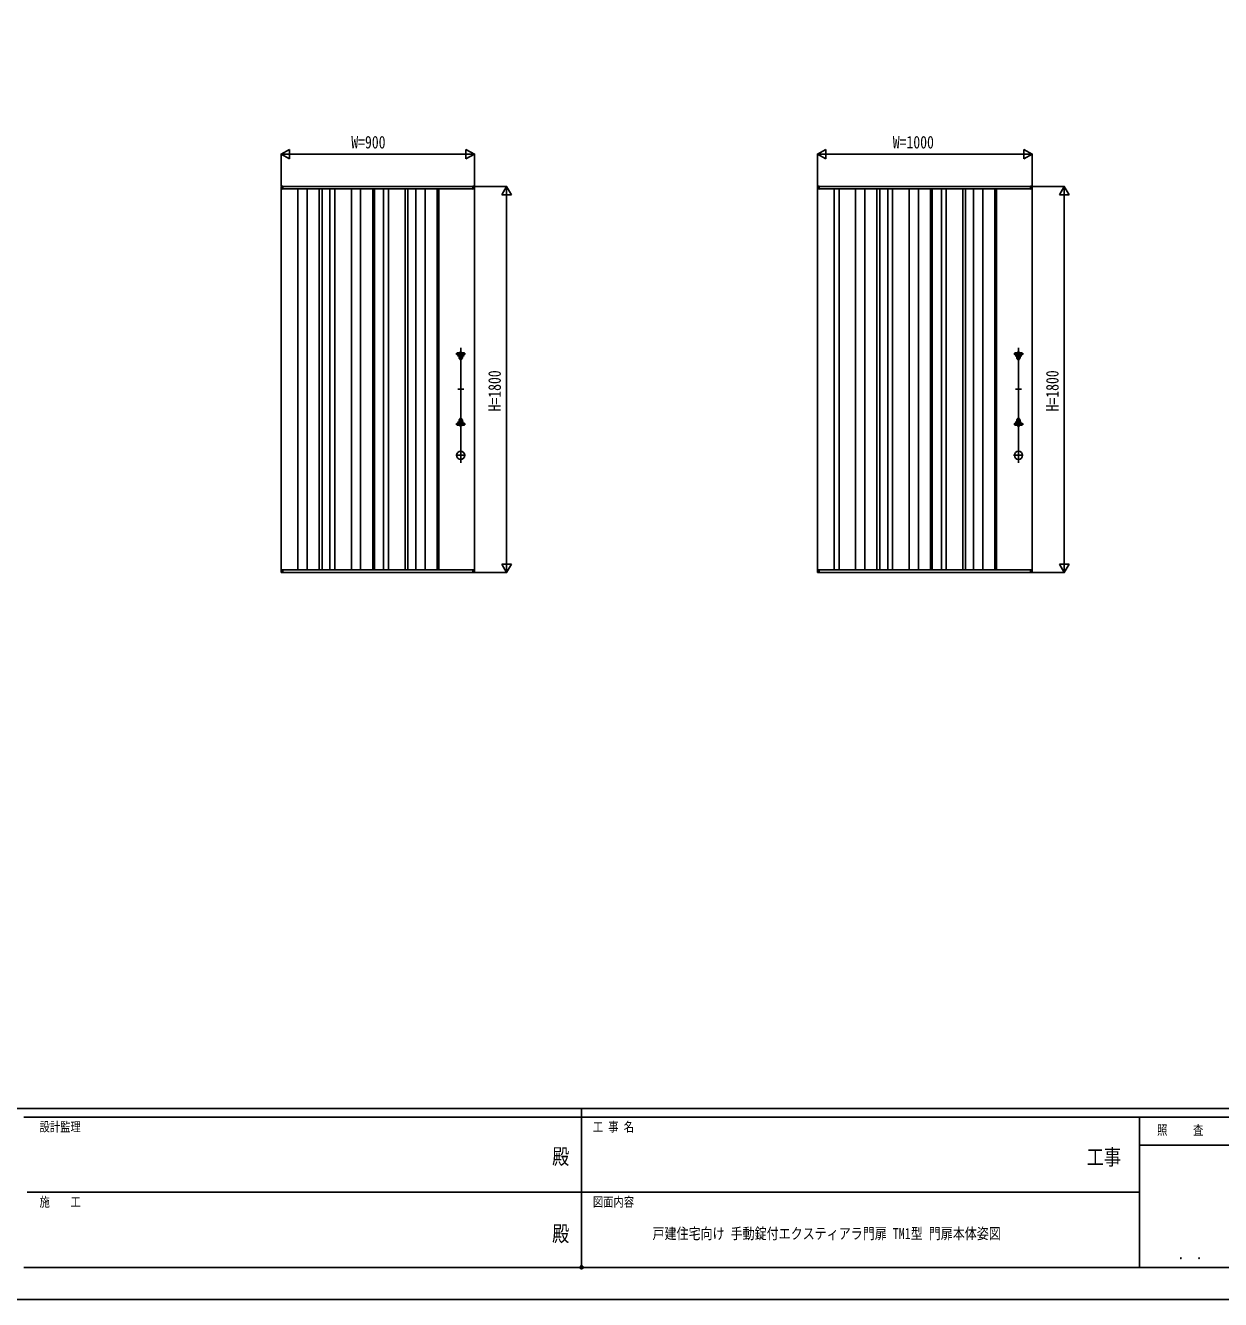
# Model space of a CAD drawing. Units: millimetres, scale not verified. Extents: x -8410 to 8410, y -5940 to 5940.
# Drawn here: x -2602 to 2968, y -5940 to 0 of the extents above; entities that cross this region are included whole.
import ezdxf
from ezdxf.enums import TextEntityAlignment as Align

# ---------------------------------------------------------------- set-up
doc = ezdxf.new("R2010")
doc.units = ezdxf.units.MM
doc.header["$LTSCALE"] = 30
doc.header["$PDMODE"] = 32
doc.header["$PDSIZE"] = 15
for name, color, linetype in [('0-1_USER1', 3, 'Continuous'), ('0-2_YKK_12', 2, 'Continuous'), ('0-3_YKK_A1', 4, 'Continuous'), ('0-4_YKK_D', 6, 'Continuous'), ('0-5_YKK_ZWAK', 7, 'Continuous')]:
    doc.layers.add(name, color=color, linetype=linetype)
doc.styles.add('ＭＳ ゴシック', font='')
doc.styles.get('ＭＳ ゴシック').set_extended_font_data('MS Gothic')

msp = doc.modelspace()

# ---------------------------------------------------------------- linework, layer by layer
at = {"layer": '0-2_YKK_12'}
for p, q in [((-550.46, -1531), (-595.7, -1531)), ((-557.97, -1540), (-588.86, -1540)), ((-573.46, -1503.16), (-573.46, -2039.46)), ((2049.54, -1531), (2004.3, -1531)), ((2042.03, -1540), (2011.14, -1540)), ((2026.54, -1503.16), (2026.54, -2039.46)), ((-587.72, -1695), (-559.2, -1695)), ((2012.28, -1695), (2040.8, -1695)), ((-550.46, -1859), (-595.7, -1859)), ((-588.84, -1850), (-560.32, -1850)), ((2049.54, -1859), (2004.3, -1859)), ((2011.16, -1850), (2039.68, -1850)), ((-551.08, -2004), (-596.32, -2004)), ((2048.92, -2004), (2003.68, -2004))]:
    msp.add_line(p, q, dxfattribs=at)
at = {"layer": '0-3_YKK_A1'}
for p, q in [((-1410.27, -753.24), (-1410.27, -751.36)), ((-1410.27, -760.08), (-1410.27, -753.24)), ((-1410.02, -760.49), (-1410.02, -760.49)), ((-1410.02, -760.5), (-1410.02, -761.31)), ((-1409.96, -761.55), (-1409.97, -2538.39)), ((-1408.86, -762.14), (-1409.06, -762.13)), ((-1403.18, -749.51), (-1408.86, -749.86)), ((-1403.18, -762.49), (-1408.86, -762.14)), ((-1402.97, -749.71), (-1402.97, -751.66)), ((-1402.97, -750), (-516.97, -750)), ((-516.97, -762), (-1402.97, -762)), ((-1332.96, -762), (-1332.97, -2538)), ((-1289.96, -762), (-1289.96, -2538)), ((-1232.96, -762), (-1232.96, -2538)), ((-1219.96, -762), (-1219.96, -2538)), ((-1182.96, -762), (-1182.96, -2538)), ((-1159.96, -762), (-1159.96, -2538)), ((-1082.96, -762), (-1082.96, -2538)), ((-1039.96, -762), (-1039.96, -2538)), ((-982.96, -762), (-982.96, -2538)), ((-975.96, -762), (-975.96, -2538)), ((-932.96, -762), (-932.96, -2538)), ((-909.96, -762), (-909.96, -2538)), ((-832.96, -762), (-832.96, -2538)), ((-819.96, -762), (-819.96, -2538)), ((-782.96, -762), (-782.96, -2538)), ((-739.96, -762), (-739.96, -2538)), ((-682.96, -762), (-682.96, -2538)), ((-675.96, -762), (-675.96, -2538)), ((-516.97, -751.66), (-516.97, -749.71)), ((-516.97, -752.94), (-516.97, -751.66)), ((-516.97, -761.69), (-516.97, -752.94)), ((-516.97, -762.29), (-516.97, -761.69)), ((-511.08, -749.86), (-516.76, -749.51)), ((-511.08, -762.14), (-516.76, -762.49)), ((-510.88, -762.13), (-511.08, -762.14)), ((-509.96, -761.53), (-509.96, -2538.41)), ((-509.92, -760.49), (-509.92, -760.5)), ((-509.92, -761.31), (-509.92, -760.5)), ((-509.67, -751.36), (-509.67, -753.24)), ((-509.67, -753.24), (-509.67, -760.08)), ((1089.74, -753.24), (1089.74, -751.36)), ((1089.74, -760.08), (1089.74, -753.24)), ((1089.99, -760.49), (1089.99, -760.49)), ((1089.99, -760.5), (1089.99, -761.31)), ((1090.04, -761.53), (1090.04, -2538.39)), ((1091.15, -762.14), (1090.95, -762.13)), ((1096.83, -749.51), (1091.15, -749.86)), ((1096.83, -762.49), (1091.15, -762.14)), ((1097.04, -749.71), (1097.04, -751.66)), ((2083.04, -750), (1097.04, -750)), ((2083.04, -762), (1097.04, -762)), ((1167.04, -762), (1167.04, -2538)), ((1190.04, -762), (1190.04, -2538)), ((1267.04, -762), (1267.04, -2538)), ((1310.04, -762), (1310.04, -2538)), ((1367.04, -762), (1367.04, -2538)), ((1380.04, -762), (1380.04, -2538)), ((1417.04, -762), (1417.04, -2538)), ((1440.04, -762), (1440.04, -2538)), ((1517.04, -762), (1517.04, -2538)), ((1560.04, -762), (1560.04, -2538)), ((1617.04, -762), (1617.04, -2538)), ((1624.04, -762), (1624.04, -2538)), ((1667.04, -762), (1667.04, -2538)), ((1690.04, -762), (1690.04, -2538)), ((1767.04, -762), (1767.04, -2538)), ((1780.04, -762), (1780.04, -2538)), ((1817.04, -762), (1817.04, -2538)), ((1860.04, -762), (1860.04, -2538)), ((1917.04, -762), (1917.04, -2538)), ((1924.04, -762), (1924.04, -2538)), ((2083.04, -751.66), (2083.04, -749.71)), ((2083.04, -752.94), (2083.04, -751.66)), ((2083.04, -761.69), (2083.04, -752.94)), ((2083.04, -762.29), (2083.04, -761.69)), ((2088.93, -749.86), (2083.25, -749.51)), ((2088.93, -762.14), (2083.25, -762.49)), ((2089.13, -762.13), (2088.93, -762.14)), ((2090.04, -761.56), (2090.04, -2538.39)), ((2090.09, -760.49), (2090.09, -760.5)), ((2090.09, -761.31), (2090.09, -760.5)), ((2090.34, -751.36), (2090.34, -753.24)), ((2090.34, -753.24), (2090.34, -760.08)), ((-590.96, -1529), (-590.96, -1533)), ((-590.96, -1529), (-590.96, -1533)), ((-587.96, -1526), (-577.71, -1526)), ((-587.96, -1526), (-577.71, -1526)), ((-577.71, -1524.5), (-577.71, -1526)), ((-577.71, -1524.5), (-577.71, -1526)), ((-572.21, -1521.5), (-574.71, -1521.5)), ((-572.21, -1521.5), (-574.71, -1521.5)), ((-568.83, -1526), (-558.58, -1526)), ((-568.83, -1526), (-558.58, -1526)), ((-565.46, -1536), (-565.46, -1551)), ((-565.46, -1536), (-558.96, -1536)), ((-565.46, -1536), (-565.46, -1551)), ((-565.46, -1536), (-558.96, -1536)), ((-565.08, -1536), (-558.58, -1536)), ((-565.08, -1536), (-558.58, -1536)), ((-555.96, -1529), (-555.96, -1533)), ((-555.96, -1529), (-555.96, -1533)), ((2009.04, -1529), (2009.04, -1533)), ((2009.04, -1529), (2009.04, -1533)), ((2012.04, -1526), (2022.29, -1526)), ((2012.04, -1526), (2022.29, -1526)), ((2022.29, -1524.5), (2022.29, -1526)), ((2022.29, -1524.5), (2022.29, -1526)), ((2027.79, -1521.5), (2025.29, -1521.5)), ((2027.79, -1521.5), (2025.29, -1521.5)), ((2031.17, -1526), (2041.42, -1526)), ((2031.17, -1526), (2041.42, -1526)), ((2034.54, -1536), (2034.54, -1551)), ((2034.54, -1536), (2041.04, -1536)), ((2034.54, -1536), (2034.54, -1551)), ((2034.54, -1536), (2041.04, -1536)), ((2034.92, -1536), (2041.42, -1536)), ((2034.92, -1536), (2041.42, -1536)), ((2044.04, -1529), (2044.04, -1533)), ((2044.04, -1529), (2044.04, -1533)), ((-577.71, -1554), (-578.46, -1554)), ((-577.71, -1554), (-578.46, -1554)), ((-577.71, -1555.5), (-577.71, -1554)), ((-577.71, -1555.5), (-577.71, -1554)), ((-572.21, -1558.5), (-574.71, -1558.5)), ((-572.21, -1558.5), (-574.71, -1558.5)), ((-569.21, -1555.5), (-569.21, -1554)), ((-568.46, -1554), (-569.21, -1554)), ((-569.21, -1555.5), (-569.21, -1554)), ((-568.46, -1554), (-569.21, -1554)), ((2022.29, -1554), (2021.54, -1554)), ((2022.29, -1554), (2021.54, -1554)), ((2022.29, -1555.5), (2022.29, -1554)), ((2022.29, -1555.5), (2022.29, -1554)), ((2027.79, -1558.5), (2025.29, -1558.5)), ((2027.79, -1558.5), (2025.29, -1558.5)), ((2030.79, -1555.5), (2030.79, -1554)), ((2031.54, -1554), (2030.79, -1554)), ((2030.79, -1555.5), (2030.79, -1554)), ((2031.54, -1554), (2030.79, -1554)), ((-577.71, -1836), (-578.46, -1836)), ((-577.71, -1836), (-578.46, -1836)), ((-577.71, -1834.5), (-577.71, -1836)), ((-577.71, -1834.5), (-577.71, -1836)), ((-572.21, -1831.5), (-574.71, -1831.5)), ((-572.21, -1831.5), (-574.71, -1831.5)), ((-569.21, -1834.5), (-569.21, -1836)), ((-569.21, -1834.5), (-569.21, -1836)), ((-568.46, -1836), (-569.21, -1836)), ((-568.46, -1836), (-569.21, -1836)), ((-565.46, -1854), (-565.46, -1839)), ((-565.46, -1854), (-565.46, -1839)), ((2022.29, -1836), (2021.54, -1836)), ((2022.29, -1836), (2021.54, -1836)), ((2022.29, -1834.5), (2022.29, -1836)), ((2022.29, -1834.5), (2022.29, -1836)), ((2027.79, -1831.5), (2025.29, -1831.5)), ((2027.79, -1831.5), (2025.29, -1831.5)), ((2030.79, -1834.5), (2030.79, -1836)), ((2030.79, -1834.5), (2030.79, -1836)), ((2031.54, -1836), (2030.79, -1836)), ((2031.54, -1836), (2030.79, -1836)), ((2034.54, -1854), (2034.54, -1839)), ((2034.54, -1854), (2034.54, -1839)), ((-590.96, -1861), (-590.96, -1857)), ((-590.96, -1861), (-590.96, -1857)), ((-587.96, -1864), (-577.71, -1864)), ((-587.96, -1864), (-577.71, -1864)), ((-577.71, -1865.5), (-577.71, -1864)), ((-577.71, -1865.5), (-577.71, -1864)), ((-572.21, -1868.5), (-574.71, -1868.5)), ((-572.21, -1868.5), (-574.71, -1868.5)), ((-568.83, -1864), (-558.58, -1864)), ((-568.83, -1864), (-558.58, -1864)), ((-565.46, -1854), (-558.96, -1854)), ((-565.46, -1854), (-558.96, -1854)), ((-565.08, -1854), (-558.58, -1854)), ((-565.08, -1854), (-558.58, -1854)), ((-555.96, -1861), (-555.96, -1857)), ((-555.96, -1861), (-555.96, -1857)), ((2009.04, -1861), (2009.04, -1857)), ((2009.04, -1861), (2009.04, -1857)), ((2012.04, -1864), (2022.29, -1864)), ((2012.04, -1864), (2022.29, -1864)), ((2022.29, -1865.5), (2022.29, -1864)), ((2022.29, -1865.5), (2022.29, -1864)), ((2027.79, -1868.5), (2025.29, -1868.5)), ((2027.79, -1868.5), (2025.29, -1868.5)), ((2031.17, -1864), (2041.42, -1864)), ((2031.17, -1864), (2041.42, -1864)), ((2034.54, -1854), (2041.04, -1854)), ((2034.54, -1854), (2041.04, -1854)), ((2034.92, -1854), (2041.42, -1854)), ((2034.92, -1854), (2041.42, -1854)), ((2044.04, -1861), (2044.04, -1857)), ((2044.04, -1861), (2044.04, -1857)), ((-1410.3, -2539.91), (-1410.3, -2546.75)), ((-1410.3, -2546.75), (-1410.3, -2548.63)), ((-1410.05, -2539.49), (-1410.05, -2538.68)), ((-1410.05, -2539.49), (-1410.05, -2539.5)), ((-1408.89, -2537.85), (-1409.09, -2537.86)), ((-1403.21, -2537.5), (-1408.89, -2537.85)), ((-1403.21, -2550.48), (-1408.89, -2550.13)), ((-1403, -2550.28), (-1403, -2548.33)), ((-1403, -2550), (-516.94, -2550)), ((-1402.97, -2538), (-516.94, -2538)), ((-516.94, -2550.28), (-516.94, -2548.33)), ((-516.73, -2537.5), (-511.05, -2537.85)), ((-516.73, -2550.48), (-511.05, -2550.13)), ((-511.05, -2537.85), (-510.85, -2537.86)), ((-509.89, -2539.49), (-509.89, -2538.68)), ((-509.89, -2539.49), (-509.89, -2539.5)), ((-509.64, -2539.91), (-509.64, -2546.75)), ((-509.64, -2546.75), (-509.64, -2548.63)), ((1089.71, -2539.91), (1089.71, -2546.75)), ((1089.71, -2546.75), (1089.71, -2548.63)), ((1089.96, -2539.49), (1089.96, -2538.68)), ((1089.96, -2539.49), (1089.96, -2539.5)), ((1091.12, -2537.85), (1090.92, -2537.86)), ((1096.8, -2537.5), (1091.12, -2537.85)), ((1096.8, -2550.48), (1091.12, -2550.13)), ((1097.01, -2550.28), (1097.01, -2548.33)), ((2083.07, -2550), (1097.01, -2550)), ((1097.04, -2538), (2083.07, -2538)), ((2083.07, -2550.28), (2083.07, -2548.33)), ((2083.28, -2537.5), (2088.96, -2537.85)), ((2083.28, -2550.48), (2088.96, -2550.13)), ((2088.96, -2537.85), (2089.16, -2537.86)), ((2090.12, -2539.49), (2090.12, -2538.68)), ((2090.12, -2539.49), (2090.12, -2539.5)), ((2090.37, -2539.91), (2090.37, -2546.75)), ((2090.37, -2546.75), (2090.37, -2548.63))]:
    msp.add_line(p, q, dxfattribs=at)
for points in [[(-1402.97, -751.66), (-1402.97, -752.94), (-1402.97, -761.69), (-1402.97, -762.29)], [(1097.04, -751.66), (1097.04, -752.94), (1097.04, -761.69), (1097.04, -762.29)], [(-587.96, -1536), (-581.46, -1536), (-581.46, -1551)], [(-587.96, -1536), (-581.46, -1536), (-581.46, -1551)], [(-569.21, -1524.5), (-569.21, -1526), (-558.96, -1526)], [(-569.21, -1524.5), (-569.21, -1526), (-558.96, -1526)], [(2012.04, -1536), (2018.54, -1536), (2018.54, -1551)], [(2012.04, -1536), (2018.54, -1536), (2018.54, -1551)], [(2030.79, -1524.5), (2030.79, -1526), (2041.04, -1526)], [(2030.79, -1524.5), (2030.79, -1526), (2041.04, -1526)], [(-587.96, -1854), (-581.46, -1854), (-581.46, -1839)], [(-587.96, -1854), (-581.46, -1854), (-581.46, -1839)], [(2012.04, -1854), (2018.54, -1854), (2018.54, -1839)], [(2012.04, -1854), (2018.54, -1854), (2018.54, -1839)], [(-569.21, -1865.5), (-569.21, -1864), (-558.96, -1864)], [(-569.21, -1865.5), (-569.21, -1864), (-558.96, -1864)], [(2030.79, -1865.5), (2030.79, -1864), (2041.04, -1864)], [(2030.79, -1865.5), (2030.79, -1864), (2041.04, -1864)], [(-1403, -2548.33), (-1403, -2547.05), (-1403, -2538.3), (-1403, -2537.7)], [(-516.94, -2548.33), (-516.94, -2547.05), (-516.94, -2538.3), (-516.94, -2537.7)], [(1097.01, -2548.33), (1097.01, -2547.05), (1097.01, -2538.3), (1097.01, -2537.7)], [(2083.07, -2548.33), (2083.07, -2547.05), (2083.07, -2538.3), (2083.07, -2537.7)]]:
    msp.add_lwpolyline(points, dxfattribs=at)
for centre in [(-573.46, -2004), (-573.46, -2004), (2026.54, -2004), (2026.54, -2004)]:
    msp.add_circle(centre, 19, dxfattribs=at)
for centre, radius, start, end in [((-1408.77, -751.36), 1.5, 93.5, 180), ((-1409.77, -760.08), 0.5, 180, 239.5472), ((-1409.12, -761.23), 0.899, 184.96451, 275.08436), ((-1403.17, -749.71), 0.2, 0, 93.5), ((-1403.17, -762.29), 0.2, 266.5, 0), ((-516.77, -749.71), 0.2, 86.5, 180), ((-516.77, -762.29), 0.2, 180, 273.5), ((-511.17, -751.36), 1.5, 0, 86.5), ((-510.78, -761.27), 0.859, 263.28535, 357.42347), ((-510.17, -760.08), 0.5, 300.4528, 0), ((1091.24, -751.36), 1.5, 93.5, 180), ((1090.24, -760.08), 0.5, 180, 239.5472), ((1090.89, -761.23), 0.899, 184.96451, 275.08436), ((1096.84, -749.71), 0.2, 0, 93.5), ((1096.84, -762.29), 0.2, 266.5, 0), ((2083.24, -749.71), 0.2, 86.5, 180), ((2083.24, -762.29), 0.2, 180, 273.5), ((2088.84, -751.36), 1.5, 0, 86.5), ((2089.23, -761.27), 0.859, 263.28535, 357.42347), ((2089.84, -760.08), 0.5, 300.4528, 0), ((-587.96, -1529), 3, 90, 180), ((-587.96, -1529), 3, 90, 180), ((-587.96, -1533), 3, 180, 270), ((-587.96, -1533), 3, 180, 270), ((-574.71, -1524.5), 3, 90, 180), ((-574.71, -1524.5), 3, 90, 180), ((-572.21, -1524.5), 3, 0, 90), ((-572.21, -1524.5), 3, 0, 90), ((-558.96, -1529), 3, 0, 90), ((-558.96, -1529), 3, 0, 90), ((-558.96, -1533), 3, 270, 0), ((-558.96, -1533), 3, 270, 0), ((2012.04, -1529), 3, 90, 180), ((2012.04, -1529), 3, 90, 180), ((2012.04, -1533), 3, 180, 270), ((2012.04, -1533), 3, 180, 270), ((2025.29, -1524.5), 3, 90, 180), ((2025.29, -1524.5), 3, 90, 180), ((2027.79, -1524.5), 3, 0, 90), ((2027.79, -1524.5), 3, 0, 90), ((2041.04, -1529), 3, 0, 90), ((2041.04, -1529), 3, 0, 90), ((2041.04, -1533), 3, 270, 0), ((2041.04, -1533), 3, 270, 0), ((-578.46, -1551), 3, 180, 270), ((-578.46, -1551), 3, 180, 270), ((-574.71, -1555.5), 3, 180, 270), ((-574.71, -1555.5), 3, 180, 270), ((-572.21, -1555.5), 3, 270, 0), ((-572.21, -1555.5), 3, 270, 0), ((-568.46, -1551), 3, 270, 0), ((-568.46, -1551), 3, 270, 0), ((2021.54, -1551), 3, 180, 270), ((2021.54, -1551), 3, 180, 270), ((2025.29, -1555.5), 3, 180, 270), ((2025.29, -1555.5), 3, 180, 270), ((2027.79, -1555.5), 3, 270, 0), ((2027.79, -1555.5), 3, 270, 0), ((2031.54, -1551), 3, 270, 0), ((2031.54, -1551), 3, 270, 0), ((-578.46, -1839), 3, 90, 180), ((-578.46, -1839), 3, 90, 180), ((-574.71, -1834.5), 3, 90, 180), ((-574.71, -1834.5), 3, 90, 180), ((-572.21, -1834.5), 3, 0, 90), ((-572.21, -1834.5), 3, 0, 90), ((-568.46, -1839), 3, 0, 90), ((-568.46, -1839), 3, 0, 90), ((2021.54, -1839), 3, 90, 180), ((2021.54, -1839), 3, 90, 180), ((2025.29, -1834.5), 3, 90, 180), ((2025.29, -1834.5), 3, 90, 180), ((2027.79, -1834.5), 3, 0, 90), ((2027.79, -1834.5), 3, 0, 90), ((2031.54, -1839), 3, 0, 90), ((2031.54, -1839), 3, 0, 90), ((-587.96, -1857), 3, 90, 180), ((-587.96, -1857), 3, 90, 180), ((-587.96, -1861), 3, 180, 270), ((-587.96, -1861), 3, 180, 270), ((-574.71, -1865.5), 3, 180, 270), ((-574.71, -1865.5), 3, 180, 270), ((-572.21, -1865.5), 3, 270, 0), ((-572.21, -1865.5), 3, 270, 0), ((-558.96, -1857), 3, 0, 90), ((-558.96, -1857), 3, 0, 90), ((-558.96, -1861), 3, 270, 0), ((-558.96, -1861), 3, 270, 0), ((2012.04, -1857), 3, 90, 180), ((2012.04, -1857), 3, 90, 180), ((2012.04, -1861), 3, 180, 270), ((2012.04, -1861), 3, 180, 270), ((2025.29, -1865.5), 3, 180, 270), ((2025.29, -1865.5), 3, 180, 270), ((2027.79, -1865.5), 3, 270, 0), ((2027.79, -1865.5), 3, 270, 0), ((2041.04, -1857), 3, 0, 90), ((2041.04, -1857), 3, 0, 90), ((2041.04, -1861), 3, 270, 0), ((2041.04, -1861), 3, 270, 0), ((-1409.8, -2539.91), 0.5, 120.4528, 180), ((-1408.8, -2548.63), 1.5, 180, 266.5), ((-1409.15, -2538.76), 0.899, 84.91564, 175.03549), ((-1403.2, -2537.7), 0.2, 0, 93.5), ((-1403.2, -2550.28), 0.2, 266.5, 0), ((-516.74, -2537.7), 0.2, 86.5, 180), ((-516.74, -2550.28), 0.2, 180, 273.5), ((-511.14, -2548.63), 1.5, 273.5, 0), ((-510.79, -2538.76), 0.899, 4.96451, 95.08436), ((-510.14, -2539.91), 0.5, 0, 59.5472), ((1090.21, -2539.91), 0.5, 120.4528, 180), ((1091.21, -2548.63), 1.5, 180, 266.5), ((1090.86, -2538.76), 0.899, 84.91564, 175.03549), ((1096.81, -2537.7), 0.2, 0, 93.5), ((1096.81, -2550.28), 0.2, 266.5, 0), ((2083.27, -2537.7), 0.2, 86.5, 180), ((2083.27, -2550.28), 0.2, 180, 273.5), ((2088.87, -2548.63), 1.5, 273.5, 0), ((2089.22, -2538.76), 0.899, 4.96451, 95.08436), ((2089.87, -2539.91), 0.5, 0, 59.5472)]:
    msp.add_arc(centre, radius, start, end, dxfattribs=at)
at = {"layer": '0-4_YKK_D'}
for p, q in [((-1409.96, -600), (-1370.99, -577.5)), ((-1370.99, -622.5), (-1370.99, -577.5)), ((-509.96, -600), (-548.93, -577.5)), ((-548.93, -577.5), (-548.93, -622.5)), ((1090.04, -600), (1129.01, -577.5)), ((1129.01, -622.5), (1129.01, -577.5)), ((2090.04, -600), (2051.07, -577.5)), ((2051.07, -577.5), (2051.07, -622.5)), ((-1409.96, -748), (-1409.96, -599)), ((-1409.96, -600), (-1370.99, -622.5)), ((-1409.96, -600), (-1332.02, -600)), ((-1364.96, -600), (-554.96, -600)), ((-509.96, -600), (-587.9, -600)), ((-509.96, -600), (-548.93, -622.5)), ((-509.96, -748), (-509.96, -599)), ((1090.04, -749), (1090.04, -599)), ((1090.04, -600), (1129.01, -622.5)), ((1090.04, -600), (1167.98, -600)), ((1135.04, -600), (2045.04, -600)), ((2090.04, -600), (2012.1, -600)), ((2090.04, -600), (2051.07, -622.5)), ((2090.04, -749), (2090.04, -599)), ((-508.96, -750), (-358.96, -750)), ((-359.96, -750), (-382.46, -788.97)), ((-359.96, -750), (-337.46, -788.97)), ((-359.96, -750), (-359.96, -827.94)), ((2091.04, -750), (2241.04, -750)), ((2240.04, -750), (2217.54, -788.97)), ((2240.04, -750), (2262.54, -788.97)), ((2240.04, -750), (2240.04, -827.94)), ((-382.46, -788.97), (-337.46, -788.97)), ((-359.96, -795), (-359.96, -2505)), ((2217.54, -788.97), (2262.54, -788.97)), ((2240.04, -795), (2240.04, -2505)), ((-359.96, -2550), (-359.96, -2472.06)), ((2240.04, -2550), (2240.04, -2472.06)), ((-508.96, -2550), (-358.96, -2550)), ((-359.96, -2550), (-382.46, -2511.03)), ((-337.46, -2511.03), (-382.46, -2511.03)), ((-359.96, -2550), (-337.46, -2511.03)), ((2091.04, -2550), (2241.04, -2550)), ((2240.04, -2550), (2217.54, -2511.03)), ((2262.54, -2511.03), (2217.54, -2511.03)), ((2240.04, -2550), (2262.54, -2511.03))]:
    msp.add_line(p, q, dxfattribs=at)
at = {"layer": '0-5_YKK_ZWAK'}
for p, q in [((7790.04, -5050), (-7809.96, -5050)), ((-9.96, -5090), (-2609.96, -5090)), ((-9.96, -5050), (-9.96, -5790)), ((2590.04, -5090), (-9.96, -5090)), ((3970.04, -5220), (2590.04, -5220)), ((-2594.96, -5440), (-9.96, -5440)), ((-9.96, -5440), (2590.04, -5440)), ((-2609.96, -5790), (-9.96, -5790)), ((-9.96, -5790), (2590.04, -5790)), ((2590.04, -5790), (3970.04, -5790))]:
    msp.add_line(p, q, dxfattribs=at)
msp.add_lwpolyline([(-8410, -5940), (8410, -5940), (8410, 5940), (-8410, 5940)], close=True, dxfattribs=at)
msp.add_lwpolyline([(3970.04, -5090), (2590.04, -5090), (2590.04, -5790)], dxfattribs=at)
msp.add_point((-9.96, -5790), dxfattribs=at)

# ---------------------------------------------------------------- texts
at = {"layer": '0-1_USER1', "style": 'ＭＳ ゴシック', "width": 0.8}
msp.add_text('戸建住宅向け 手動錠付エクスティアラ門扉 TM1型 門扉本体姿図', height=51.32, dxfattribs=at).set_placement((320.62, -5673.44), align=Align.BOTTOM_LEFT)
at = {"layer": '0-4_YKK_D', "style": 'ＭＳ ゴシック', "width": 0.8}
for s, p in [('W=900', (-1083.69, -591)), ('W=1000', (1440.71, -591))]:
    msp.add_text(s, height=58.65, dxfattribs=at).set_placement(p, align=Align.BOTTOM_LEFT)
for p in [(-368.96, -1799.33), (2231.04, -1799.33)]:
    msp.add_text('H=1800', height=58.65, rotation=90, dxfattribs=at).set_placement(p, align=Align.BOTTOM_LEFT)
at = {"layer": '0-5_YKK_ZWAK', "style": 'ＭＳ ゴシック', "width": 0.8}
for s, height, p in [('設計監理', 43.99, (-2536.63, -5170)), ('工 事 名', 43.99, (42.54, -5170)), ('照     査', 43.99, (2672.84, -5185)), ('殿', 73.31, (-147.33, -5331.67)), ('工事', 73.31, (2344.67, -5334.93)), ('施\u3000\u3000工', 43.99, (-2536.63, -5520)), ('図面内容', 43.99, (42.54, -5520)), ('殿', 73.31, (-147.33, -5691.67)), ('． ．', 51.83, (2770, -5768.7))]:
    msp.add_text(s, height=height, dxfattribs=at).set_placement(p, align=Align.BOTTOM_LEFT)

doc.saveas('drawing.dxf')
